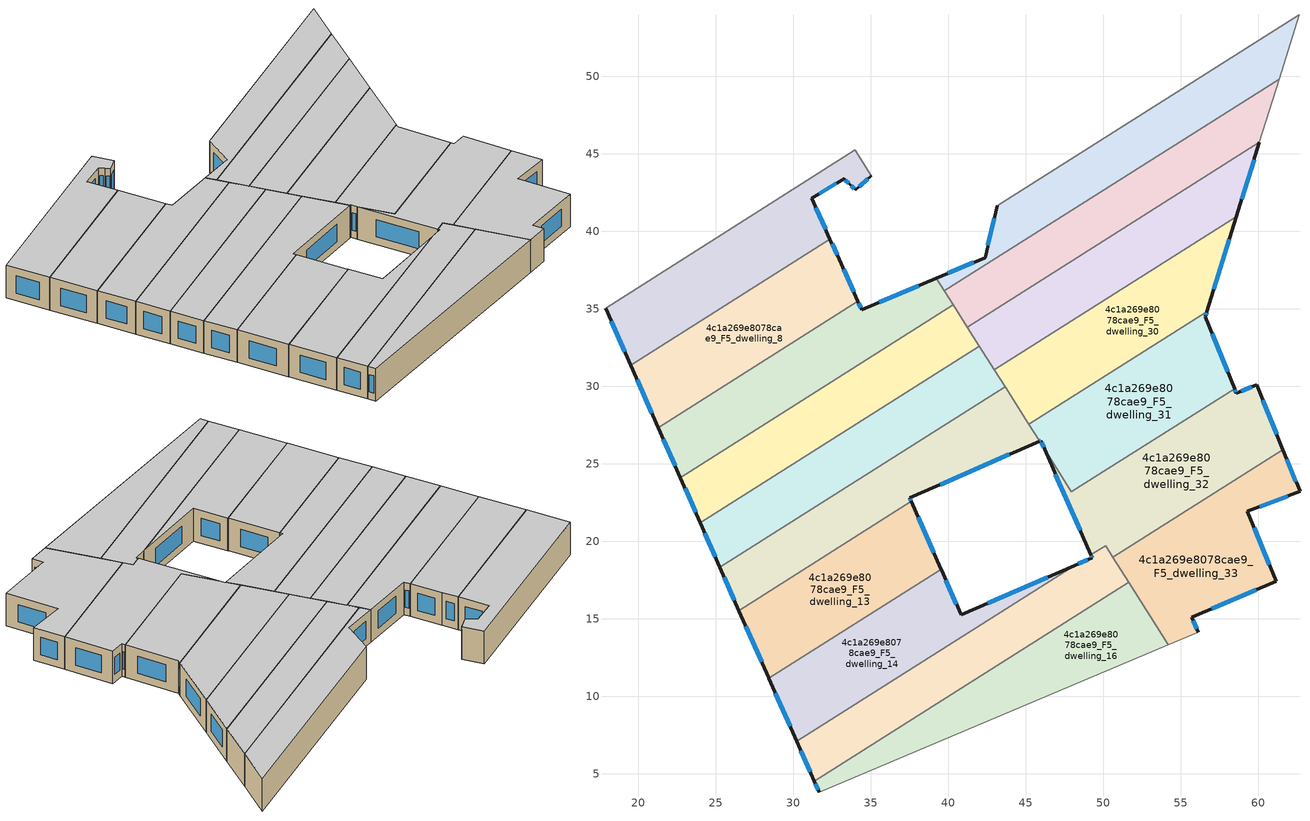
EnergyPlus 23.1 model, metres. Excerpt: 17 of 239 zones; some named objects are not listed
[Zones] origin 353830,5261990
4c1a269e8078cae9_F5_dwelling_10
 floor to 4c1a269e8078cae9_F4_dwelling_10 (EU_floor_Construction): 40.34,35.25 42.03,32.58 24.01,21.19 22.72,24.11 z15
 wall outside (EU_wall_Construction): 22.72,24.11 24.01,21.19 z15:18
 wall to 4c1a269e8078cae9_F5_dwelling_11 (EU_wall_Construction): 24.01,21.19 42.03,32.58 z15:18
 wall to 4c1a269e8078cae9_F5_dwelling_9 (EU_wall_Construction): 40.34,35.25 22.72,24.11 z15:18
 wall to 4c1a269e8078cae9_F5_dwelling_28 (EU_wall_Construction): 41.25,33.81 40.34,35.25 z15:18
 wall to 4c1a269e8078cae9_F5_dwelling_29 (EU_wall_Construction): 42.03,32.58 41.25,33.81 z15:18
 window (EU_Window_Construction): 23.03,23.42 23.71,21.87 z15.7:17.3
 ceiling to 4c1a269e8078cae9_F6_dwelling_10 (EU_floor_Construction): 42.03,32.58 40.34,35.25 22.72,24.11 24.01,21.19 z18
4c1a269e8078cae9_F5_dwelling_11
 floor to 4c1a269e8078cae9_F4_dwelling_11 (EU_floor_Construction): 42.03,32.58 43.67,29.97 25.27,18.33 24.01,21.19 z15
 wall outside (EU_wall_Construction): 24.01,21.19 25.27,18.33 z15:18
 wall to 4c1a269e8078cae9_F5_dwelling_12 (EU_wall_Construction): 25.27,18.33 43.67,29.97 z15:18
 wall to 4c1a269e8078cae9_F5_dwelling_29 (EU_wall_Construction): 42.99,31.05 42.03,32.58 z15:18
 wall to 4c1a269e8078cae9_F5_dwelling_30 (EU_wall_Construction): 43.67,29.97 42.99,31.05 z15:18
 window (EU_Window_Construction): 24.31,20.52 24.98,19 z15.7:17.3
 ceiling to 4c1a269e8078cae9_F6_dwelling_11 (EU_floor_Construction): 43.67,29.97 42.03,32.58 24.01,21.19 25.27,18.33 z18
4c1a269e8078cae9_F5_dwelling_12
 floor to 4c1a269e8078cae9_F4_dwelling_12 (EU_floor_Construction): 43.67,29.97 45.9,26.46 37.53,22.8 37.63,22.57 26.51,15.53 25.27,18.33 z15
 wall outside (EU_wall_Construction): 37.63,22.57 37.53,22.8 45.9,26.46 / 25.27,18.33 26.51,15.53 z15:18
 wall to 4c1a269e8078cae9_F5_dwelling_13 (EU_wall_Construction): 26.51,15.53 37.63,22.57 z15:18
 wall to 4c1a269e8078cae9_F5_dwelling_30 (EU_wall_Construction): 45.21,27.55 43.67,29.97 z15:18
 wall to 4c1a269e8078cae9_F5_dwelling_31 (EU_wall_Construction): 45.9,26.46 45.21,27.55 z15:18
 window (EU_Window_Construction): 39.49,23.66 43.93,25.6 / 37.61,22.62 37.55,22.75 / 25.56,17.67 26.22,16.19 z15.7:17.3
 ceiling to 4c1a269e8078cae9_F6_dwelling_12 (EU_floor_Construction): 37.63,22.57 37.53,22.8 45.9,26.46 43.67,29.97 25.27,18.33 26.51,15.53 z18
4c1a269e8078cae9_F5_dwelling_13
 floor to 4c1a269e8078cae9_F4_dwelling_13 (EU_floor_Construction): 37.63,22.57 39.54,18.22 39.56,18.18 28.44,11.15 28.42,11.19 26.51,15.53 z15
 wall outside (EU_wall_Construction): 26.51,15.53 28.42,11.19 28.44,11.15 / 39.56,18.18 39.54,18.22 37.63,22.57 z15:18
 wall to 4c1a269e8078cae9_F5_dwelling_14 (EU_wall_Construction): 28.44,11.15 39.56,18.18 z15:18
 window (EU_Window_Construction): 26.96,14.51 27.97,12.21 / 39.09,19.24 38.08,21.55 z15.7:17.3
 ceiling to 4c1a269e8078cae9_F6_dwelling_13 (EU_floor_Construction): 39.56,18.18 39.54,18.22 37.63,22.57 26.51,15.53 28.42,11.19 28.44,11.15 z18
4c1a269e8078cae9_F5_dwelling_14
 floor to 4c1a269e8078cae9_F4_dwelling_14 (EU_floor_Construction): 48.14,18.43 30.23,7.1 28.44,11.15 39.56,18.18 40.84,15.25 z15
 wall outside (EU_wall_Construction): 28.44,11.15 30.23,7.1 / 48.14,18.43 40.84,15.25 39.56,18.18 z15:18
 wall to 4c1a269e8078cae9_F5_dwelling_15 (EU_wall_Construction): 30.23,7.1 48.14,18.43 z15:18
 window (EU_Window_Construction): 28.86,10.2 29.81,8.05 / 40.54,15.93 39.86,17.49 / 46.42,17.68 42.56,15.99 z15.7:17.3
 ceiling to 4c1a269e8078cae9_F6_dwelling_14 (EU_floor_Construction): 40.84,15.25 39.56,18.18 28.44,11.15 30.23,7.1 48.14,18.43 z18
4c1a269e8078cae9_F5_dwelling_15
 floor to 4c1a269e8078cae9_F4_dwelling_15 (EU_floor_Construction): 50.17,19.71 51.66,17.35 31.37,4.51 30.23,7.1 48.14,18.43 49.3,18.94 49.22,19.12 z15
 wall outside (EU_wall_Construction): 49.22,19.12 49.3,18.94 48.14,18.43 / 30.23,7.1 31.37,4.51 z15:18
 wall to 4c1a269e8078cae9_F5_dwelling_32 (EU_wall_Construction): 50.63,18.97 50.17,19.71 49.22,19.12 z15:18
 wall to 4c1a269e8078cae9_F5_dwelling_16 (EU_wall_Construction): 31.37,4.51 51.66,17.35 z15:18
 wall to 4c1a269e8078cae9_F5_dwelling_33 (EU_wall_Construction): 51.66,17.35 50.64,18.97 z15:18
 window (EU_Window_Construction): 49.24,19.07 49.28,18.98 / 30.5,6.49 31.1,5.12 / 49.03,18.82 48.41,18.55 z15.7:17.3
 ceiling to 4c1a269e8078cae9_F6_dwelling_15 (EU_floor_Construction): 51.66,17.35 50.17,19.71 49.22,19.12 49.3,18.94 48.14,18.43 30.23,7.1 31.37,4.51 z18
4c1a269e8078cae9_F5_dwelling_16
 floor to 4c1a269e8078cae9_F4_dwelling_16 (EU_floor_Construction): 51.66,17.35 54.21,13.33 31.68,3.81 31.37,4.51 z15
 wall outside (EU_wall_Construction): 31.37,4.51 31.68,3.81 z15:18
 wall adiabatic (EU_wall_Construction): 31.68,3.81 54.21,13.33 z15:18
 wall to 4c1a269e8078cae9_F5_dwelling_33 (EU_wall_Construction): 54.21,13.33 51.66,17.35 z15:18
 window (EU_Window_Construction): 31.44,4.35 31.61,3.97 z15.7:17.3
 ceiling to 4c1a269e8078cae9_F6_dwelling_16 (EU_floor_Construction): 54.21,13.33 51.66,17.35 31.37,4.51 31.68,3.81 z18
4c1a269e8078cae9_F5_dwelling_27
 floor to 4c1a269e8078cae9_F4_dwelling_27 (EU_floor_Construction): 62.66,53.97 61.37,49.82 39.76,36.16 39.25,36.98 42.39,38.3 43.16,41.63 z15
 wall outside (EU_wall_Construction): 43.16,41.63 42.39,38.3 39.25,36.98 z15:18
 wall to 4c1a269e8078cae9_F5_dwelling_26 (EU_wall_Construction): 62.66,53.97 43.16,41.63 z15:18
 wall adiabatic (EU_wall_Construction): 61.37,49.82 62.66,53.97 z15:18
 wall to 4c1a269e8078cae9_F5_dwelling_28 (EU_wall_Construction): 39.76,36.16 61.37,49.82 z15:18
 wall to 4c1a269e8078cae9_F5_dwelling_9 (EU_wall_Construction): 39.25,36.98 39.76,36.16 z15:18
 window (EU_Window_Construction): 41.65,37.99 39.98,37.29 / 42.98,40.85 42.57,39.09 z15.7:17.3
 ceiling to 4c1a269e8078cae9_F6_dwelling_27 (EU_floor_Construction): 61.37,49.82 62.66,53.97 43.16,41.63 42.39,38.3 39.25,36.98 39.76,36.16 z18
4c1a269e8078cae9_F5_dwelling_28
 floor to 4c1a269e8078cae9_F4_dwelling_28 (EU_floor_Construction): 61.37,49.82 60.09,45.73 41.25,33.81 39.76,36.16 z15
 wall to 4c1a269e8078cae9_F5_dwelling_29 (EU_wall_Construction): 41.25,33.81 60.09,45.73 z15:18
 wall adiabatic (EU_wall_Construction): 60.09,45.73 61.37,49.82 z15:18
 wall to 4c1a269e8078cae9_F5_dwelling_9 (EU_wall_Construction): 39.76,36.16 40.34,35.25 z15:18
 ceiling to 4c1a269e8078cae9_F6_dwelling_28 (EU_floor_Construction): 60.09,45.73 61.37,49.82 39.76,36.16 41.25,33.81 z18
4c1a269e8078cae9_F5_dwelling_29
 floor to 4c1a269e8078cae9_F4_dwelling_29 (EU_floor_Construction): 60.09,45.73 58.6,40.92 42.99,31.05 41.25,33.81 z15
 wall outside (EU_wall_Construction): 58.6,40.92 60.09,45.73 z15:18
 wall to 4c1a269e8078cae9_F5_dwelling_30 (EU_wall_Construction): 42.99,31.05 58.6,40.92 z15:18
 window (EU_Window_Construction): 58.95,42.05 59.74,44.6 z15.7:17.3
 ceiling to 4c1a269e8078cae9_F6_dwelling_29 (EU_floor_Construction): 58.6,40.92 60.09,45.73 41.25,33.81 42.99,31.05 z18
4c1a269e8078cae9_F5_dwelling_30
 floor to 4c1a269e8078cae9_F4_dwelling_30 (EU_floor_Construction): 58.6,40.92 56.7,34.82 45.21,27.55 42.99,31.05 z15
 wall outside (EU_wall_Construction): 56.7,34.82 58.6,40.92 z15:18
 wall to 4c1a269e8078cae9_F5_dwelling_31 (EU_wall_Construction): 45.21,27.55 56.7,34.82 z15:18
 window (EU_Window_Construction): 57.15,36.25 58.16,39.49 z15.7:17.3
 ceiling to 4c1a269e8078cae9_F6_dwelling_30 (EU_floor_Construction): 56.7,34.82 58.6,40.92 42.99,31.05 45.21,27.55 z18
4c1a269e8078cae9_F5_dwelling_31
 floor to 4c1a269e8078cae9_F4_dwelling_31 (EU_floor_Construction): 56.7,34.82 56.6,34.49 58.48,29.85 47.96,23.2 46.23,25.94 45.98,26.49 45.9,26.46 45.21,27.55 z15
 wall outside (EU_wall_Construction): 58.48,29.85 56.6,34.49 56.7,34.82 / 45.9,26.46 45.98,26.49 46.23,25.94 z15:18
 wall to 4c1a269e8078cae9_F5_dwelling_32 (EU_wall_Construction): 46.23,25.94 47.96,23.2 58.48,29.85 z15:18
 window (EU_Window_Construction): 56.62,34.57 56.68,34.74 / 58.04,30.94 57.04,33.4 / 46.04,26.36 46.17,26.07 / 45.92,26.46 45.97,26.48 z15.7:17.3
 ceiling to 4c1a269e8078cae9_F6_dwelling_31 (EU_floor_Construction): 58.48,29.85 56.6,34.49 56.7,34.82 45.21,27.55 45.9,26.46 45.98,26.49 46.23,25.94 47.96,23.2 z18
4c1a269e8078cae9_F5_dwelling_32
 floor to 4c1a269e8078cae9_F4_dwelling_32 (EU_floor_Construction): 59.9,30.09 61.61,25.92 50.64,18.97 50.17,19.71 49.22,19.12 46.23,25.94 47.96,23.2 58.48,29.85 58.6,29.56 z15
 wall outside (EU_wall_Construction): 61.61,25.92 59.9,30.09 58.6,29.56 58.48,29.85 / 46.23,25.94 49.22,19.12 z15:18
 wall to 4c1a269e8078cae9_F5_dwelling_33 (EU_wall_Construction): 50.64,18.97 61.61,25.92 z15:18
 window (EU_Window_Construction): 59.6,29.97 58.91,29.68 / 61.21,26.9 60.3,29.11 / 46.93,24.34 48.52,20.72 / 58.57,29.63 58.51,29.78 z15.7:17.3
 ceiling to 4c1a269e8078cae9_F6_dwelling_32 (EU_floor_Construction): 61.61,25.92 59.9,30.09 58.6,29.56 58.48,29.85 47.96,23.2 46.23,25.94 49.22,19.12 50.17,19.71 50.64,18.97 z18
4c1a269e8078cae9_F5_dwelling_33
 floor to 4c1a269e8078cae9_F4_dwelling_33 (EU_floor_Construction): 61.61,25.92 62.71,23.22 59.32,21.93 61.16,17.41 55.74,15.11 56.13,14.14 54.21,13.33 50.64,18.97 z15
 wall outside (EU_wall_Construction): 56.13,14.14 55.74,15.11 61.16,17.41 59.32,21.93 62.71,23.22 61.61,25.92 z15:18
 wall adiabatic (EU_wall_Construction): 54.21,13.33 56.13,14.14 z15:18
 window (EU_Window_Construction): 57.01,15.65 59.89,16.87 / 56.04,14.37 55.83,14.88 / 62.45,23.85 61.87,25.28 / 60.11,22.24 61.91,22.92 / 60.73,18.47 59.75,20.87 z15.7:17.3
 ceiling to 4c1a269e8078cae9_F6_dwelling_33 (EU_floor_Construction): 61.16,17.41 59.32,21.93 62.71,23.22 61.61,25.92 50.64,18.97 54.21,13.33 56.13,14.14 55.74,15.11 z18
4c1a269e8078cae9_F5_dwelling_7
 floor to 4c1a269e8078cae9_F4_dwelling_7 (EU_floor_Construction): 34.01,45.25 35.06,43.6 34.04,42.67 33.68,43.01 33.29,43.39 31.19,42.13 32.38,39.5 19.52,31.36 17.89,35.05 z15
 wall outside (EU_wall_Construction): 32.38,39.5 31.19,42.13 33.29,43.39 33.68,43.01 34.04,42.67 35.06,43.6 / 17.89,35.05 19.52,31.36 z15:18
 wall to 4c1a269e8078cae9_F5_dwelling_8 (EU_wall_Construction): 19.52,31.36 32.38,39.5 z15:18
 wall to 4c1a269e8078cae9_F5_dwelling_6 (EU_wall_Construction): 34.01,45.25 17.89,35.05 z15:18
 wall to 4c1a269e8078cae9_F5_dwelling_23 (EU_wall_Construction): 35.06,43.6 34.01,45.25 z15:18
 window (EU_Window_Construction): 34.28,42.89 34.82,43.38 / 33.77,42.93 33.95,42.75 / 33.38,43.3 33.59,43.1 / 31.68,42.43 32.79,43.09 / 32.1,40.12 31.47,41.51 / 18.28,34.18 19.14,32.23 z15.7:17.3
 ceiling to 4c1a269e8078cae9_F6_dwelling_7 (EU_floor_Construction): 32.38,39.5 31.19,42.13 33.29,43.39 33.68,43.01 34.04,42.67 35.06,43.6 34.01,45.25 17.89,35.05 19.52,31.36 z18
4c1a269e8078cae9_F5_dwelling_8
 floor to 4c1a269e8078cae9_F4_dwelling_8 (EU_floor_Construction): 32.97,38.18 34.18,35.48 21.3,27.33 19.52,31.36 32.38,39.5 z15
 wall outside (EU_wall_Construction): 34.18,35.48 32.97,38.18 32.38,39.5 / 19.52,31.36 21.3,27.33 z15:18
 wall to 4c1a269e8078cae9_F5_dwelling_9 (EU_wall_Construction): 21.3,27.33 34.18,35.48 z15:18
 window (EU_Window_Construction): 33.9,36.11 33.26,37.55 / 19.94,30.42 20.88,28.27 / 32.84,38.49 32.52,39.19 z15.7:17.3
 ceiling to 4c1a269e8078cae9_F6_dwelling_8 (EU_floor_Construction): 34.18,35.48 32.97,38.18 32.38,39.5 19.52,31.36 21.3,27.33 z18
4c1a269e8078cae9_F5_dwelling_9
 floor to 4c1a269e8078cae9_F4_dwelling_9 (EU_floor_Construction): 39.25,36.98 40.34,35.25 22.72,24.11 21.3,27.33 34.18,35.48 34.42,34.94 z15
 wall outside (EU_wall_Construction): 39.25,36.98 34.42,34.94 34.18,35.48 / 21.3,27.33 22.72,24.11 z15:18
 window (EU_Window_Construction): 38.11,36.5 35.56,35.42 / 21.64,26.57 22.39,24.86 / 34.37,35.07 34.24,35.35 z15.7:17.3
 ceiling to 4c1a269e8078cae9_F6_dwelling_9 (EU_floor_Construction): 40.34,35.25 39.25,36.98 34.42,34.94 34.18,35.48 21.3,27.33 22.72,24.11 z18
[Building]
EU S2 Campaign: North Axis=0; Terrain=City; Solar Distribution=FullExterior
[Site:Location]
Budapest.Ferenc.Liszt.Intl.AP: Latitude=47.437; Longitude=19.256; Time Zone=1; Elevation=185
[SizingPeriod:WeatherFileDays]
AnnualSizingPeriod: Begin Month=1; Begin Day of Month=1; End Month=12; End Day of Month=31; Day of Week for Start Day=Monday; Use Weather File Daylight Saving Period=No; Use Weather File Rain and Snow Indicators=No
[MATERIAL]
EU_InternalMass_Material: Roughness=MediumRough; Thickness=0.1; Conductivity=1; Density=1800; Specific Heat=900; Thermal Absorptance=0.9; Solar Absorptance=0.7; Visible Absorptance=0.7
[MATERIAL:NOMASS] Roughness=MediumRough; Thermal Absorptance=0.9; Solar Absorptance=0.7; Visible Absorptance=0.7
Name | Thermal Resistance
EU_wall_NoMass | 0.832559
EU_floor_NoMass | 0.872794
[WINDOWMATERIAL:SIMPLEGLAZINGSYSTEM]
EU_Window_SimpleGlazing: UFactor=2.79869; Solar Heat Gain Coefficient=0.75; Visible Transmittance=0.75
[CONSTRUCTION]
EU_wall_Construction: EU_wall_NoMass
EU_floor_Construction: EU_floor_NoMass
EU_Window_Construction: EU_Window_SimpleGlazing
EU_InternalMass_Construction: EU_InternalMass_Material
[ZONE] Type=1; Multiplier=1; Ceiling Height=autocalculate; Floor Area=autocalculate; Part of Total Floor Area=Yes
Name | Volume
4c1a269e8078cae9_F5_dwelling_10 | 199.494
4c1a269e8078cae9_F5_dwelling_11; 4c1a269e8078cae9_F5_dwelling_7 | 199.467
4c1a269e8078cae9_F5_dwelling_12 | 211.982
4c1a269e8078cae9_F5_dwelling_13 | 186.942
4c1a269e8078cae9_F5_dwelling_14 | 187.154
4c1a269e8078cae9_F5_dwelling_15 | 199.475
4c1a269e8078cae9_F5_dwelling_16 | 199.479
4c1a269e8078cae9_F5_dwelling_27 | 199.487
4c1a269e8078cae9_F5_dwelling_28 | 199.463
4c1a269e8078cae9_F5_dwelling_29 | 199.514
4c1a269e8078cae9_F5_dwelling_30 | 199.458
4c1a269e8078cae9_F5_dwelling_31 | 199.469
4c1a269e8078cae9_F5_dwelling_32 | 211.801
4c1a269e8078cae9_F5_dwelling_33 | 199.485
4c1a269e8078cae9_F5_dwelling_8 | 199.471
4c1a269e8078cae9_F5_dwelling_9 | 199.47
[INTERNALMASS] Construction=EU_InternalMass_Construction
Name | Zone or ZoneList | Surface Area
4c1a269e8078cae9_F5_dwelling_7_EU_InternalMass | 4c1a269e8078cae9_F5_dwelling_7 | 66.4888
4c1a269e8078cae9_F5_dwelling_8_EU_InternalMass | 4c1a269e8078cae9_F5_dwelling_8 | 66.4904
4c1a269e8078cae9_F5_dwelling_9_EU_InternalMass | 4c1a269e8078cae9_F5_dwelling_9 | 66.4901
4c1a269e8078cae9_F5_dwelling_10_EU_InternalMass | 4c1a269e8078cae9_F5_dwelling_10 | 66.498
4c1a269e8078cae9_F5_dwelling_11_EU_InternalMass | 4c1a269e8078cae9_F5_dwelling_11 | 66.4889
4c1a269e8078cae9_F5_dwelling_12_EU_InternalMass | 4c1a269e8078cae9_F5_dwelling_12 | 70.6595
4c1a269e8078cae9_F5_dwelling_13_EU_InternalMass | 4c1a269e8078cae9_F5_dwelling_13 | 62.3197
4c1a269e8078cae9_F5_dwelling_14_EU_InternalMass | 4c1a269e8078cae9_F5_dwelling_14 | 62.3785
4c1a269e8078cae9_F5_dwelling_15_EU_InternalMass | 4c1a269e8078cae9_F5_dwelling_15 | 66.4918
4c1a269e8078cae9_F5_dwelling_16_EU_InternalMass | 4c1a269e8078cae9_F5_dwelling_16 | 66.4932
4c1a269e8078cae9_F5_dwelling_27_EU_InternalMass | 4c1a269e8078cae9_F5_dwelling_27 | 66.4954
4c1a269e8078cae9_F5_dwelling_28_EU_InternalMass | 4c1a269e8078cae9_F5_dwelling_28 | 66.4875
4c1a269e8078cae9_F5_dwelling_29_EU_InternalMass | 4c1a269e8078cae9_F5_dwelling_29 | 66.5045
4c1a269e8078cae9_F5_dwelling_30_EU_InternalMass | 4c1a269e8078cae9_F5_dwelling_30 | 66.4861
4c1a269e8078cae9_F5_dwelling_31_EU_InternalMass | 4c1a269e8078cae9_F5_dwelling_31 | 66.4899
4c1a269e8078cae9_F5_dwelling_32_EU_InternalMass | 4c1a269e8078cae9_F5_dwelling_32 | 70.6003
4c1a269e8078cae9_F5_dwelling_33_EU_InternalMass | 4c1a269e8078cae9_F5_dwelling_33 | 66.495
[OTHEREQUIPMENT] Fuel Type=Electricity; Design Level Calculation Method=Watts/Area; Power per Zone Floor Area=1; Fraction Latent=0; Fraction Radiant=0; Fraction Lost=0; Carbon Dioxide Generation Rate=0; EndUse Subcategory=EU_Step8_InternalGains
Name | Zone or ZoneList or Space or SpaceList | Schedule
EU_Step8_InternalGain_4c1a269e8078cae9_F5_dwelling_7_f000 | 4c1a269e8078cae9_F5_dwelling_7 | EU_Step8_GainSchedule_4c1a269e8078cae9_F5_dwelling_7_f000
EU_Step8_InternalGain_4c1a269e8078cae9_F5_dwelling_8_f000 | 4c1a269e8078cae9_F5_dwelling_8 | EU_Step8_GainSchedule_4c1a269e8078cae9_F5_dwelling_8_f000
EU_Step8_InternalGain_4c1a269e8078cae9_F5_dwelling_9_f000 | 4c1a269e8078cae9_F5_dwelling_9 | EU_Step8_GainSchedule_4c1a269e8078cae9_F5_dwelling_9_f000
EU_Step8_InternalGain_4c1a269e8078cae9_F5_dwelling_10_f000 | 4c1a269e8078cae9_F5_dwelling_10 | EU_Step8_GainSchedule_4c1a269e8078cae9_F5_dwelling_10_f000
EU_Step8_InternalGain_4c1a269e8078cae9_F5_dwelling_11_f000 | 4c1a269e8078cae9_F5_dwelling_11 | EU_Step8_GainSchedule_4c1a269e8078cae9_F5_dwelling_11_f000
EU_Step8_InternalGain_4c1a269e8078cae9_F5_dwelling_12_f000 | 4c1a269e8078cae9_F5_dwelling_12 | EU_Step8_GainSchedule_4c1a269e8078cae9_F5_dwelling_12_f000
EU_Step8_InternalGain_4c1a269e8078cae9_F5_dwelling_13_f000 | 4c1a269e8078cae9_F5_dwelling_13 | EU_Step8_GainSchedule_4c1a269e8078cae9_F5_dwelling_13_f000
EU_Step8_InternalGain_4c1a269e8078cae9_F5_dwelling_14_f000 | 4c1a269e8078cae9_F5_dwelling_14 | EU_Step8_GainSchedule_4c1a269e8078cae9_F5_dwelling_14_f000
EU_Step8_InternalGain_4c1a269e8078cae9_F5_dwelling_15_f000 | 4c1a269e8078cae9_F5_dwelling_15 | EU_Step8_GainSchedule_4c1a269e8078cae9_F5_dwelling_15_f000
EU_Step8_InternalGain_4c1a269e8078cae9_F5_dwelling_16_f000 | 4c1a269e8078cae9_F5_dwelling_16 | EU_Step8_GainSchedule_4c1a269e8078cae9_F5_dwelling_16_f000
EU_Step8_InternalGain_4c1a269e8078cae9_F5_dwelling_27_f000 | 4c1a269e8078cae9_F5_dwelling_27 | EU_Step8_GainSchedule_4c1a269e8078cae9_F5_dwelling_27_f000
EU_Step8_InternalGain_4c1a269e8078cae9_F5_dwelling_28_f000 | 4c1a269e8078cae9_F5_dwelling_28 | EU_Step8_GainSchedule_4c1a269e8078cae9_F5_dwelling_28_f000
EU_Step8_InternalGain_4c1a269e8078cae9_F5_dwelling_29_f000 | 4c1a269e8078cae9_F5_dwelling_29 | EU_Step8_GainSchedule_4c1a269e8078cae9_F5_dwelling_29_f000
EU_Step8_InternalGain_4c1a269e8078cae9_F5_dwelling_30_f000 | 4c1a269e8078cae9_F5_dwelling_30 | EU_Step8_GainSchedule_4c1a269e8078cae9_F5_dwelling_30_f000
EU_Step8_InternalGain_4c1a269e8078cae9_F5_dwelling_31_f000 | 4c1a269e8078cae9_F5_dwelling_31 | EU_Step8_GainSchedule_4c1a269e8078cae9_F5_dwelling_31_f000
EU_Step8_InternalGain_4c1a269e8078cae9_F5_dwelling_32_f000 | 4c1a269e8078cae9_F5_dwelling_32 | EU_Step8_GainSchedule_4c1a269e8078cae9_F5_dwelling_32_f000
EU_Step8_InternalGain_4c1a269e8078cae9_F5_dwelling_33_f000 | 4c1a269e8078cae9_F5_dwelling_33 | EU_Step8_GainSchedule_4c1a269e8078cae9_F5_dwelling_33_f000
[ZONEVENTILATION:DESIGNFLOWRATE] Schedule=EU_AlwaysOn; Design Flow Rate Calculation Method=AirChanges/Hour; Air Changes per Hour=0.475469; Ventilation Type=Natural; Fan Pressure Rise=0; Fan Total Efficiency=1; Constant Term Coefficient=1; Temperature Term Coefficient=0; Velocity Term Coefficient=0; Velocity Squared Term Coefficient=0; Minimum Indoor Temperature=-100; Maximum Indoor Temperature=100; Delta Temperature=-100; Minimum Outdoor Temperature=-100; Maximum Outdoor Temperature=100; Maximum Wind Speed=40
Name | Zone or ZoneList or Space or SpaceList
EU_ConstantAir_4c1a269e8078cae9_F5_dwelling_7 | 4c1a269e8078cae9_F5_dwelling_7
EU_ConstantAir_4c1a269e8078cae9_F5_dwelling_8 | 4c1a269e8078cae9_F5_dwelling_8
EU_ConstantAir_4c1a269e8078cae9_F5_dwelling_9 | 4c1a269e8078cae9_F5_dwelling_9
EU_ConstantAir_4c1a269e8078cae9_F5_dwelling_10 | 4c1a269e8078cae9_F5_dwelling_10
EU_ConstantAir_4c1a269e8078cae9_F5_dwelling_11 | 4c1a269e8078cae9_F5_dwelling_11
EU_ConstantAir_4c1a269e8078cae9_F5_dwelling_12 | 4c1a269e8078cae9_F5_dwelling_12
EU_ConstantAir_4c1a269e8078cae9_F5_dwelling_13 | 4c1a269e8078cae9_F5_dwelling_13
EU_ConstantAir_4c1a269e8078cae9_F5_dwelling_14 | 4c1a269e8078cae9_F5_dwelling_14
EU_ConstantAir_4c1a269e8078cae9_F5_dwelling_15 | 4c1a269e8078cae9_F5_dwelling_15
EU_ConstantAir_4c1a269e8078cae9_F5_dwelling_16 | 4c1a269e8078cae9_F5_dwelling_16
EU_ConstantAir_4c1a269e8078cae9_F5_dwelling_27 | 4c1a269e8078cae9_F5_dwelling_27
EU_ConstantAir_4c1a269e8078cae9_F5_dwelling_28 | 4c1a269e8078cae9_F5_dwelling_28
EU_ConstantAir_4c1a269e8078cae9_F5_dwelling_29 | 4c1a269e8078cae9_F5_dwelling_29
EU_ConstantAir_4c1a269e8078cae9_F5_dwelling_30 | 4c1a269e8078cae9_F5_dwelling_30
EU_ConstantAir_4c1a269e8078cae9_F5_dwelling_31 | 4c1a269e8078cae9_F5_dwelling_31
EU_ConstantAir_4c1a269e8078cae9_F5_dwelling_32 | 4c1a269e8078cae9_F5_dwelling_32
EU_ConstantAir_4c1a269e8078cae9_F5_dwelling_33 | 4c1a269e8078cae9_F5_dwelling_33
[HVACTEMPLATE:ZONE:IDEALLOADSAIRSYSTEM] System Availability Schedule=EU_AlwaysOn; Maximum Heating Supply Air Temperature=50; Minimum Cooling Supply Air Temperature=13; Maximum Heating Supply Air Humidity Ratio=0.0156; Minimum Cooling Supply Air Humidity Ratio=0.0077; Heating Limit=NoLimit; Cooling Limit=NoLimit; Heating Availability Schedule=EU_AlwaysOn; Cooling Availability Schedule=EU_CoolingOff; Dehumidification Control Type=ConstantSensibleHeatRatio; Cooling Sensible Heat Ratio=0.7; Dehumidification Setpoint=60; Humidification Control Type=None; Humidification Setpoint=30; Outdoor Air Method=None; Outdoor Air Flow Rate per Person=0.00944; Outdoor Air Flow Rate per Zone Floor Area=0; Outdoor Air Flow Rate per Zone=0; Demand Controlled Ventilation Type=None; Outdoor Air Economizer Type=NoEconomizer; Heat Recovery Type=None; Sensible Heat Recovery Effectiveness=0.7; Latent Heat Recovery Effectiveness=0.65
Name | Template Thermostat
4c1a269e8078cae9_F5_dwelling_7 | EU_HeatOnly_4c1a269e8078cae9_F5_dwelling_7
4c1a269e8078cae9_F5_dwelling_8 | EU_HeatOnly_4c1a269e8078cae9_F5_dwelling_8
4c1a269e8078cae9_F5_dwelling_9 | EU_HeatOnly_4c1a269e8078cae9_F5_dwelling_9
4c1a269e8078cae9_F5_dwelling_10 | EU_HeatOnly_4c1a269e8078cae9_F5_dwelling_10
4c1a269e8078cae9_F5_dwelling_11 | EU_HeatOnly_4c1a269e8078cae9_F5_dwelling_11
4c1a269e8078cae9_F5_dwelling_12 | EU_HeatOnly_4c1a269e8078cae9_F5_dwelling_12
4c1a269e8078cae9_F5_dwelling_13 | EU_HeatOnly_4c1a269e8078cae9_F5_dwelling_13
4c1a269e8078cae9_F5_dwelling_14 | EU_HeatOnly_4c1a269e8078cae9_F5_dwelling_14
4c1a269e8078cae9_F5_dwelling_15 | EU_HeatOnly_4c1a269e8078cae9_F5_dwelling_15
4c1a269e8078cae9_F5_dwelling_16 | EU_HeatOnly_4c1a269e8078cae9_F5_dwelling_16
4c1a269e8078cae9_F5_dwelling_27 | EU_HeatOnly_4c1a269e8078cae9_F5_dwelling_27
4c1a269e8078cae9_F5_dwelling_28 | EU_HeatOnly_4c1a269e8078cae9_F5_dwelling_28
4c1a269e8078cae9_F5_dwelling_29 | EU_HeatOnly_4c1a269e8078cae9_F5_dwelling_29
4c1a269e8078cae9_F5_dwelling_30 | EU_HeatOnly_4c1a269e8078cae9_F5_dwelling_30
4c1a269e8078cae9_F5_dwelling_31 | EU_HeatOnly_4c1a269e8078cae9_F5_dwelling_31
4c1a269e8078cae9_F5_dwelling_32 | EU_HeatOnly_4c1a269e8078cae9_F5_dwelling_32
4c1a269e8078cae9_F5_dwelling_33 | EU_HeatOnly_4c1a269e8078cae9_F5_dwelling_33
[SIZING:ZONE] Zone Cooling Design Supply Air Temperature Input Method=SupplyAirTemperature; Zone Cooling Design Supply Air Temperature=13; Zone Heating Design Supply Air Temperature Input Method=SupplyAirTemperature; Zone Heating Design Supply Air Temperature=50; Zone Cooling Design Supply Air Humidity Ratio=0.008; Zone Heating Design Supply Air Humidity Ratio=0.008; Cooling Design Air Flow Method=DesignDay; Cooling Design Air Flow Rate=0; Cooling Minimum Air Flow per Zone Floor Area=0.000762; Cooling Minimum Air Flow=0; Cooling Minimum Air Flow Fraction=0.2; Heating Design Air Flow Method=DesignDay; Heating Design Air Flow Rate=0; Heating Maximum Air Flow per Zone Floor Area=0.002032; Heating Maximum Air Flow=0.141576; Heating Maximum Air Flow Fraction=0.3; Account for Dedicated Outdoor Air System=No; Dedicated Outdoor Air System Control Strategy=NeutralSupplyAir; Dedicated Outdoor Air Low Setpoint Temperature for Design=autosize; Dedicated Outdoor Air High Setpoint Temperature for Design=autosize; Zone Load Sizing Method=Sensible Load Only No Latent Load; Zone Latent Cooling Design Supply Air Humidity Ratio Input Method=HumidityRatioDifference; Zone Cooling Design Supply Air Humidity Ratio Difference=0.005; Zone Latent Heating Design Supply Air Humidity Ratio Input Method=HumidityRatioDifference; Zone Humidification Design Supply Air Humidity Ratio Difference=0.005
4c1a269e8078cae9_F5_dwelling_7; 4c1a269e8078cae9_F5_dwelling_8; 4c1a269e8078cae9_F5_dwelling_9; 4c1a269e8078cae9_F5_dwelling_10; 4c1a269e8078cae9_F5_dwelling_11; 4c1a269e8078cae9_F5_dwelling_12; 4c1a269e8078cae9_F5_dwelling_13; 4c1a269e8078cae9_F5_dwelling_14; 4c1a269e8078cae9_F5_dwelling_15; 4c1a269e8078cae9_F5_dwelling_16; 4c1a269e8078cae9_F5_dwelling_27; 4c1a269e8078cae9_F5_dwelling_28; 4c1a269e8078cae9_F5_dwelling_29; 4c1a269e8078cae9_F5_dwelling_30; 4c1a269e8078cae9_F5_dwelling_31; 4c1a269e8078cae9_F5_dwelling_32; 4c1a269e8078cae9_F5_dwelling_33
[SCHEDULE:CONSTANT]
Name | Hourly Value
EU_AlwaysOn | 1
EU_CoolingOff | 0
[SCHEDULE:FILE] Column Number=1; Rows to Skip at Top=0; Number of Hours of Data=8760; Column Separator=Comma; Interpolate to Timestep=No; Minutes per Item=60; Adjust Schedule for Daylight Savings=Yes
Name | File
EU_Step8_GainSchedule_4c1a269e8078cae9_F5_dwelling_7_f000 | ../../schedules/4c1a269e8078cae9/4c1a269e8078cae9_F5_dwelling_7_f000_gain.csv
EU_Step8_GainSchedule_4c1a269e8078cae9_F5_dwelling_8_f000 | ../../schedules/4c1a269e8078cae9/4c1a269e8078cae9_F5_dwelling_8_f000_gain.csv
EU_Step8_GainSchedule_4c1a269e8078cae9_F5_dwelling_9_f000 | ../../schedules/4c1a269e8078cae9/4c1a269e8078cae9_F5_dwelling_9_f000_gain.csv
EU_Step8_GainSchedule_4c1a269e8078cae9_F5_dwelling_10_f000 | ../../schedules/4c1a269e8078cae9/4c1a269e8078cae9_F5_dwelling_10_f000_gain.csv
EU_Step8_GainSchedule_4c1a269e8078cae9_F5_dwelling_11_f000 | ../../schedules/4c1a269e8078cae9/4c1a269e8078cae9_F5_dwelling_11_f000_gain.csv
EU_Step8_GainSchedule_4c1a269e8078cae9_F5_dwelling_12_f000 | ../../schedules/4c1a269e8078cae9/4c1a269e8078cae9_F5_dwelling_12_f000_gain.csv
EU_Step8_GainSchedule_4c1a269e8078cae9_F5_dwelling_13_f000 | ../../schedules/4c1a269e8078cae9/4c1a269e8078cae9_F5_dwelling_13_f000_gain.csv
EU_Step8_GainSchedule_4c1a269e8078cae9_F5_dwelling_14_f000 | ../../schedules/4c1a269e8078cae9/4c1a269e8078cae9_F5_dwelling_14_f000_gain.csv
EU_Step8_GainSchedule_4c1a269e8078cae9_F5_dwelling_15_f000 | ../../schedules/4c1a269e8078cae9/4c1a269e8078cae9_F5_dwelling_15_f000_gain.csv
EU_Step8_GainSchedule_4c1a269e8078cae9_F5_dwelling_16_f000 | ../../schedules/4c1a269e8078cae9/4c1a269e8078cae9_F5_dwelling_16_f000_gain.csv
EU_Step8_GainSchedule_4c1a269e8078cae9_F5_dwelling_27_f000 | ../../schedules/4c1a269e8078cae9/4c1a269e8078cae9_F5_dwelling_27_f000_gain.csv
EU_Step8_GainSchedule_4c1a269e8078cae9_F5_dwelling_28_f000 | ../../schedules/4c1a269e8078cae9/4c1a269e8078cae9_F5_dwelling_28_f000_gain.csv
EU_Step8_GainSchedule_4c1a269e8078cae9_F5_dwelling_29_f000 | ../../schedules/4c1a269e8078cae9/4c1a269e8078cae9_F5_dwelling_29_f000_gain.csv
EU_Step8_GainSchedule_4c1a269e8078cae9_F5_dwelling_30_f000 | ../../schedules/4c1a269e8078cae9/4c1a269e8078cae9_F5_dwelling_30_f000_gain.csv
EU_Step8_GainSchedule_4c1a269e8078cae9_F5_dwelling_31_f000 | ../../schedules/4c1a269e8078cae9/4c1a269e8078cae9_F5_dwelling_31_f000_gain.csv
EU_Step8_GainSchedule_4c1a269e8078cae9_F5_dwelling_32_f000 | ../../schedules/4c1a269e8078cae9/4c1a269e8078cae9_F5_dwelling_32_f000_gain.csv
EU_Step8_GainSchedule_4c1a269e8078cae9_F5_dwelling_33_f000 | ../../schedules/4c1a269e8078cae9/4c1a269e8078cae9_F5_dwelling_33_f000_gain.csv
